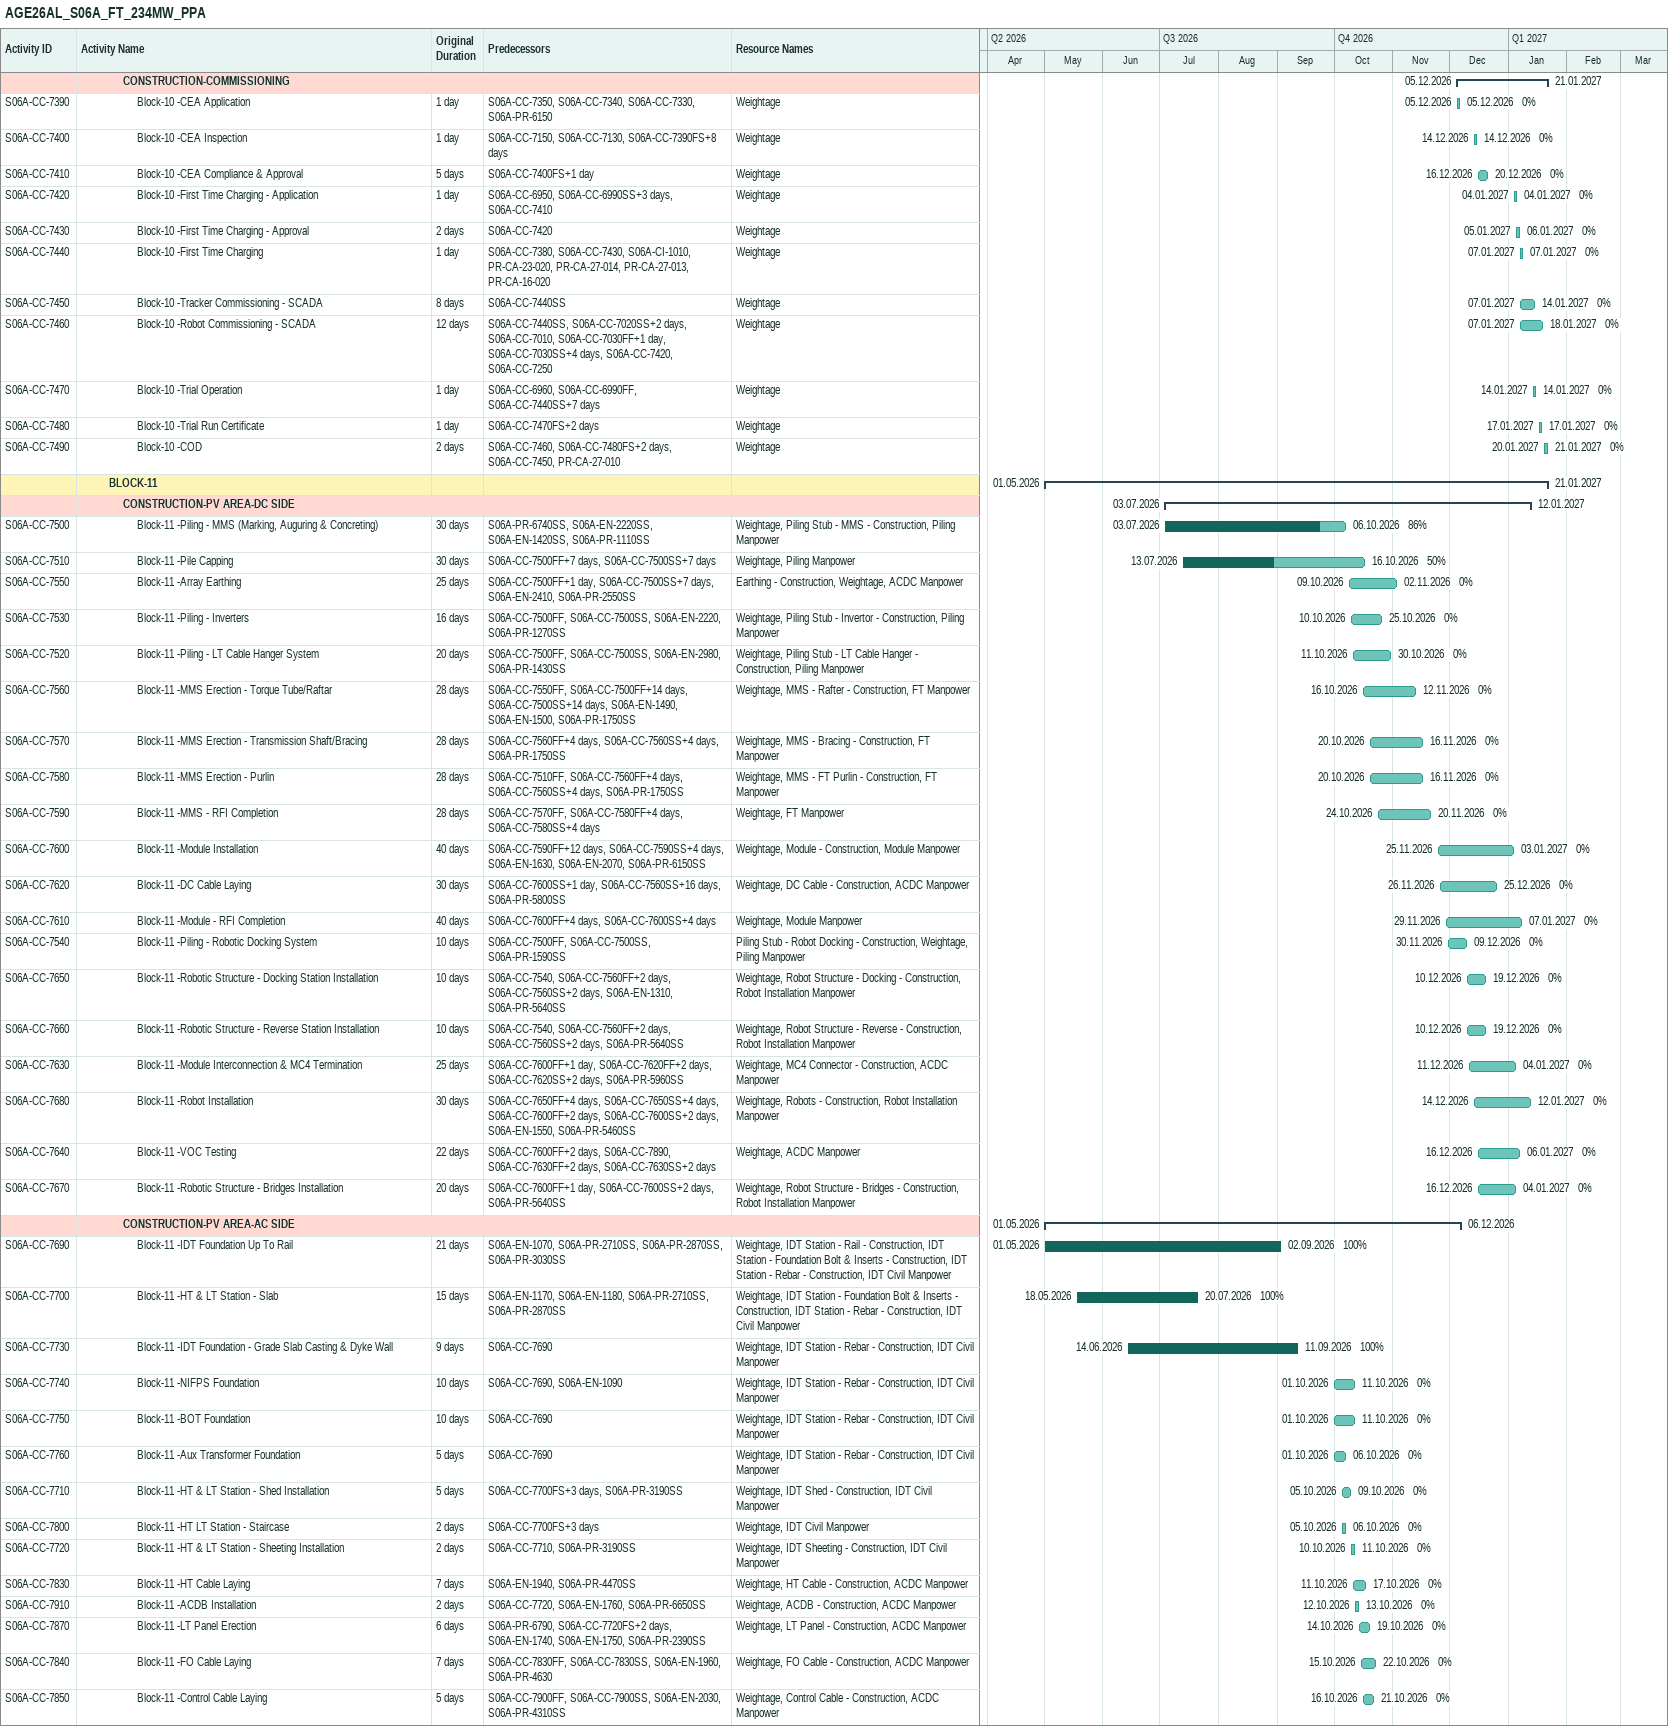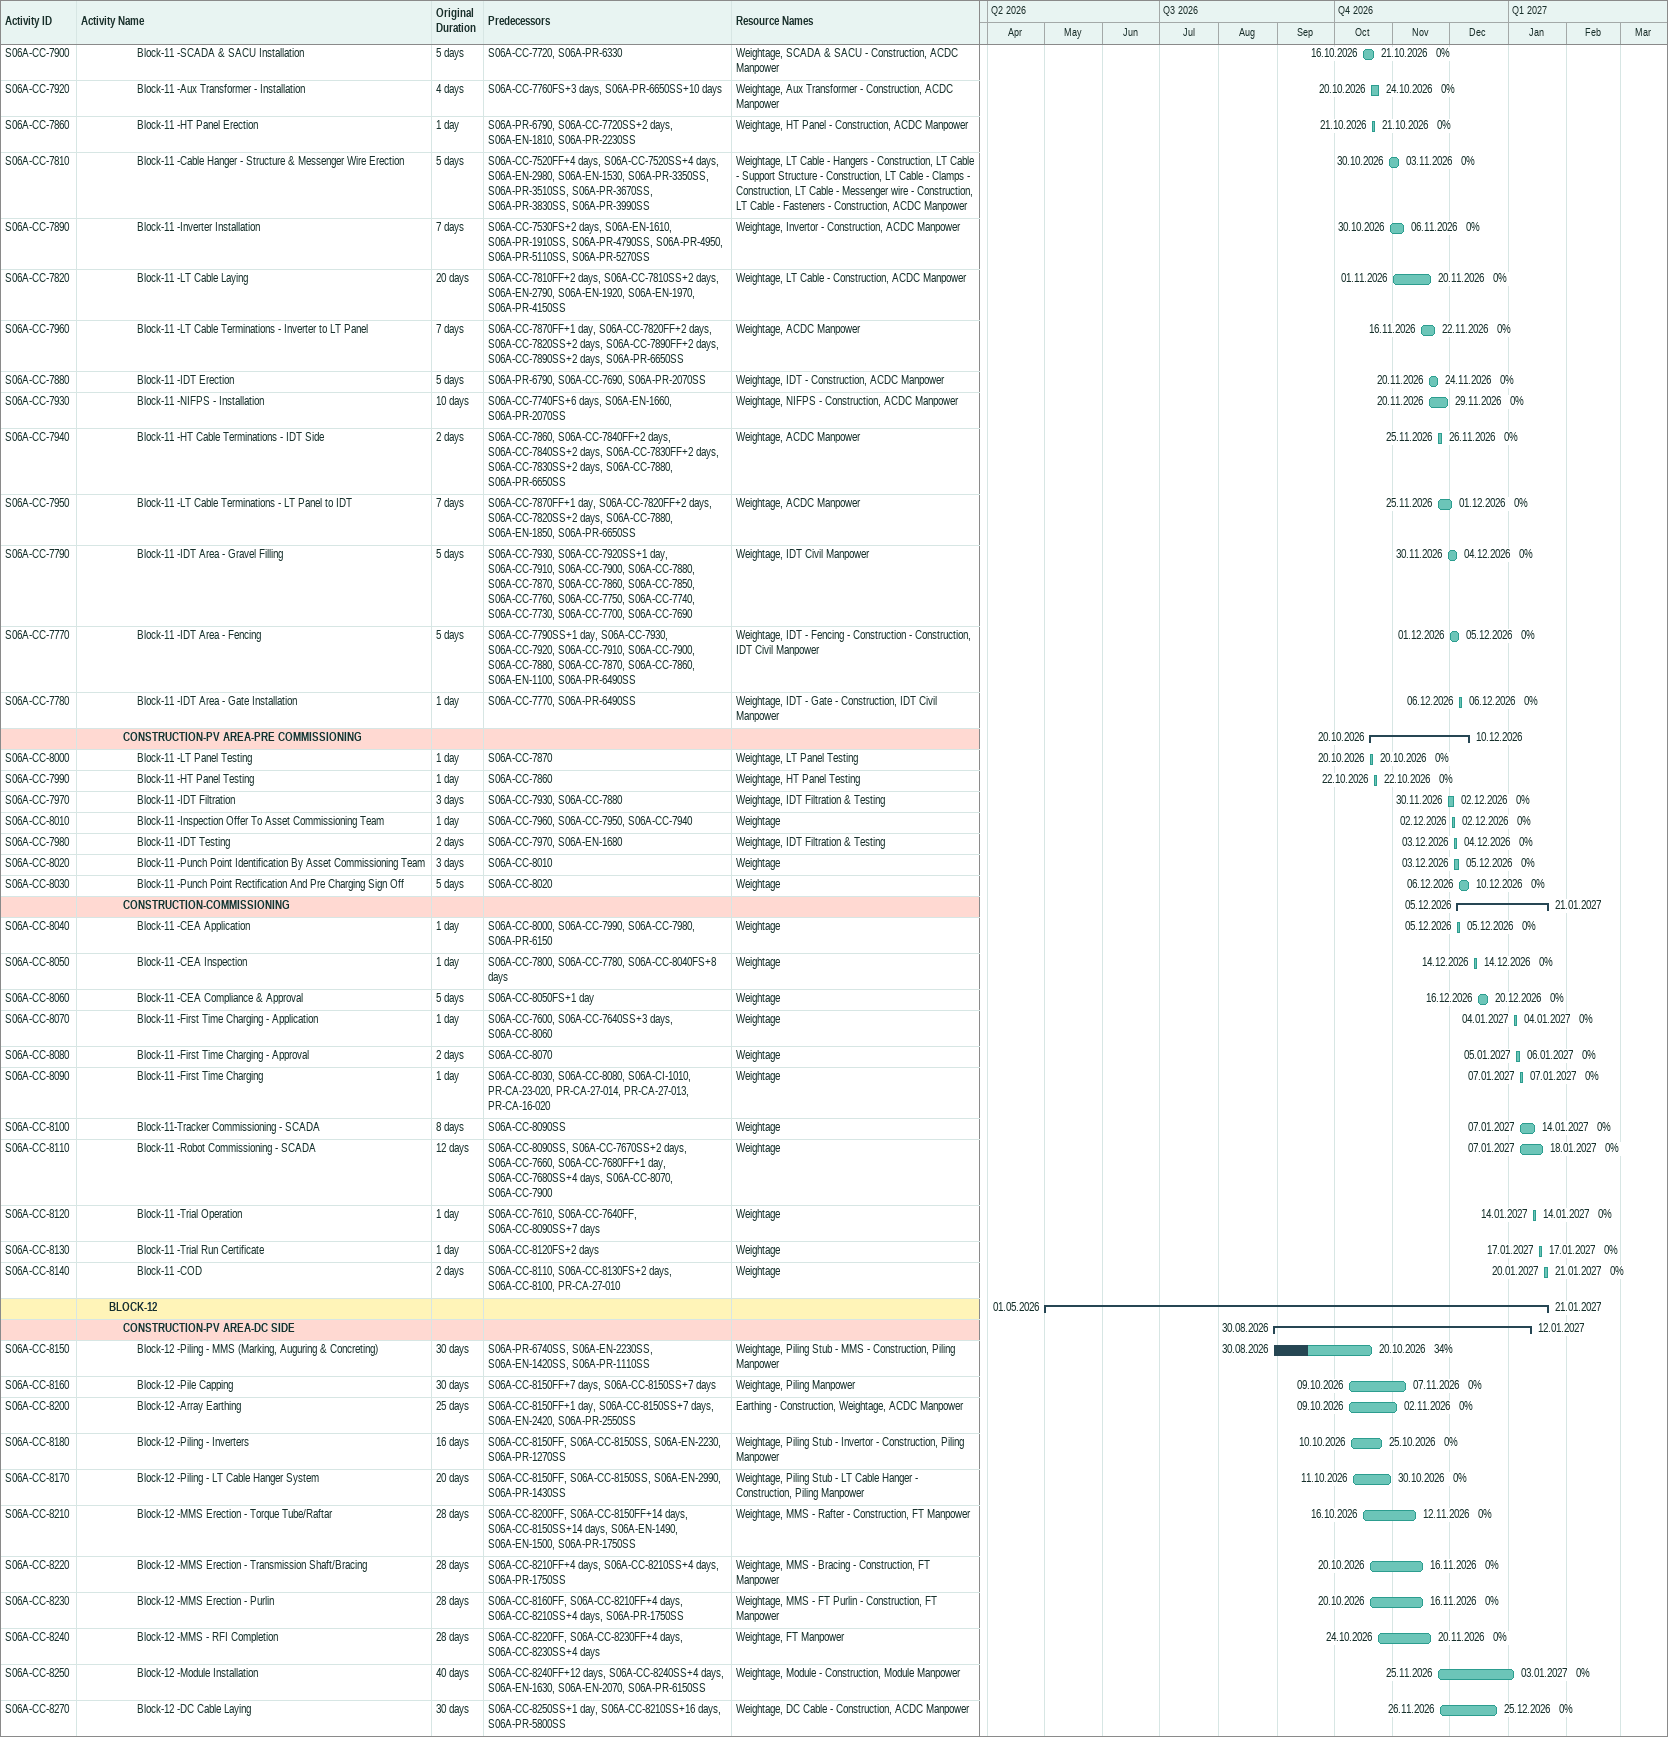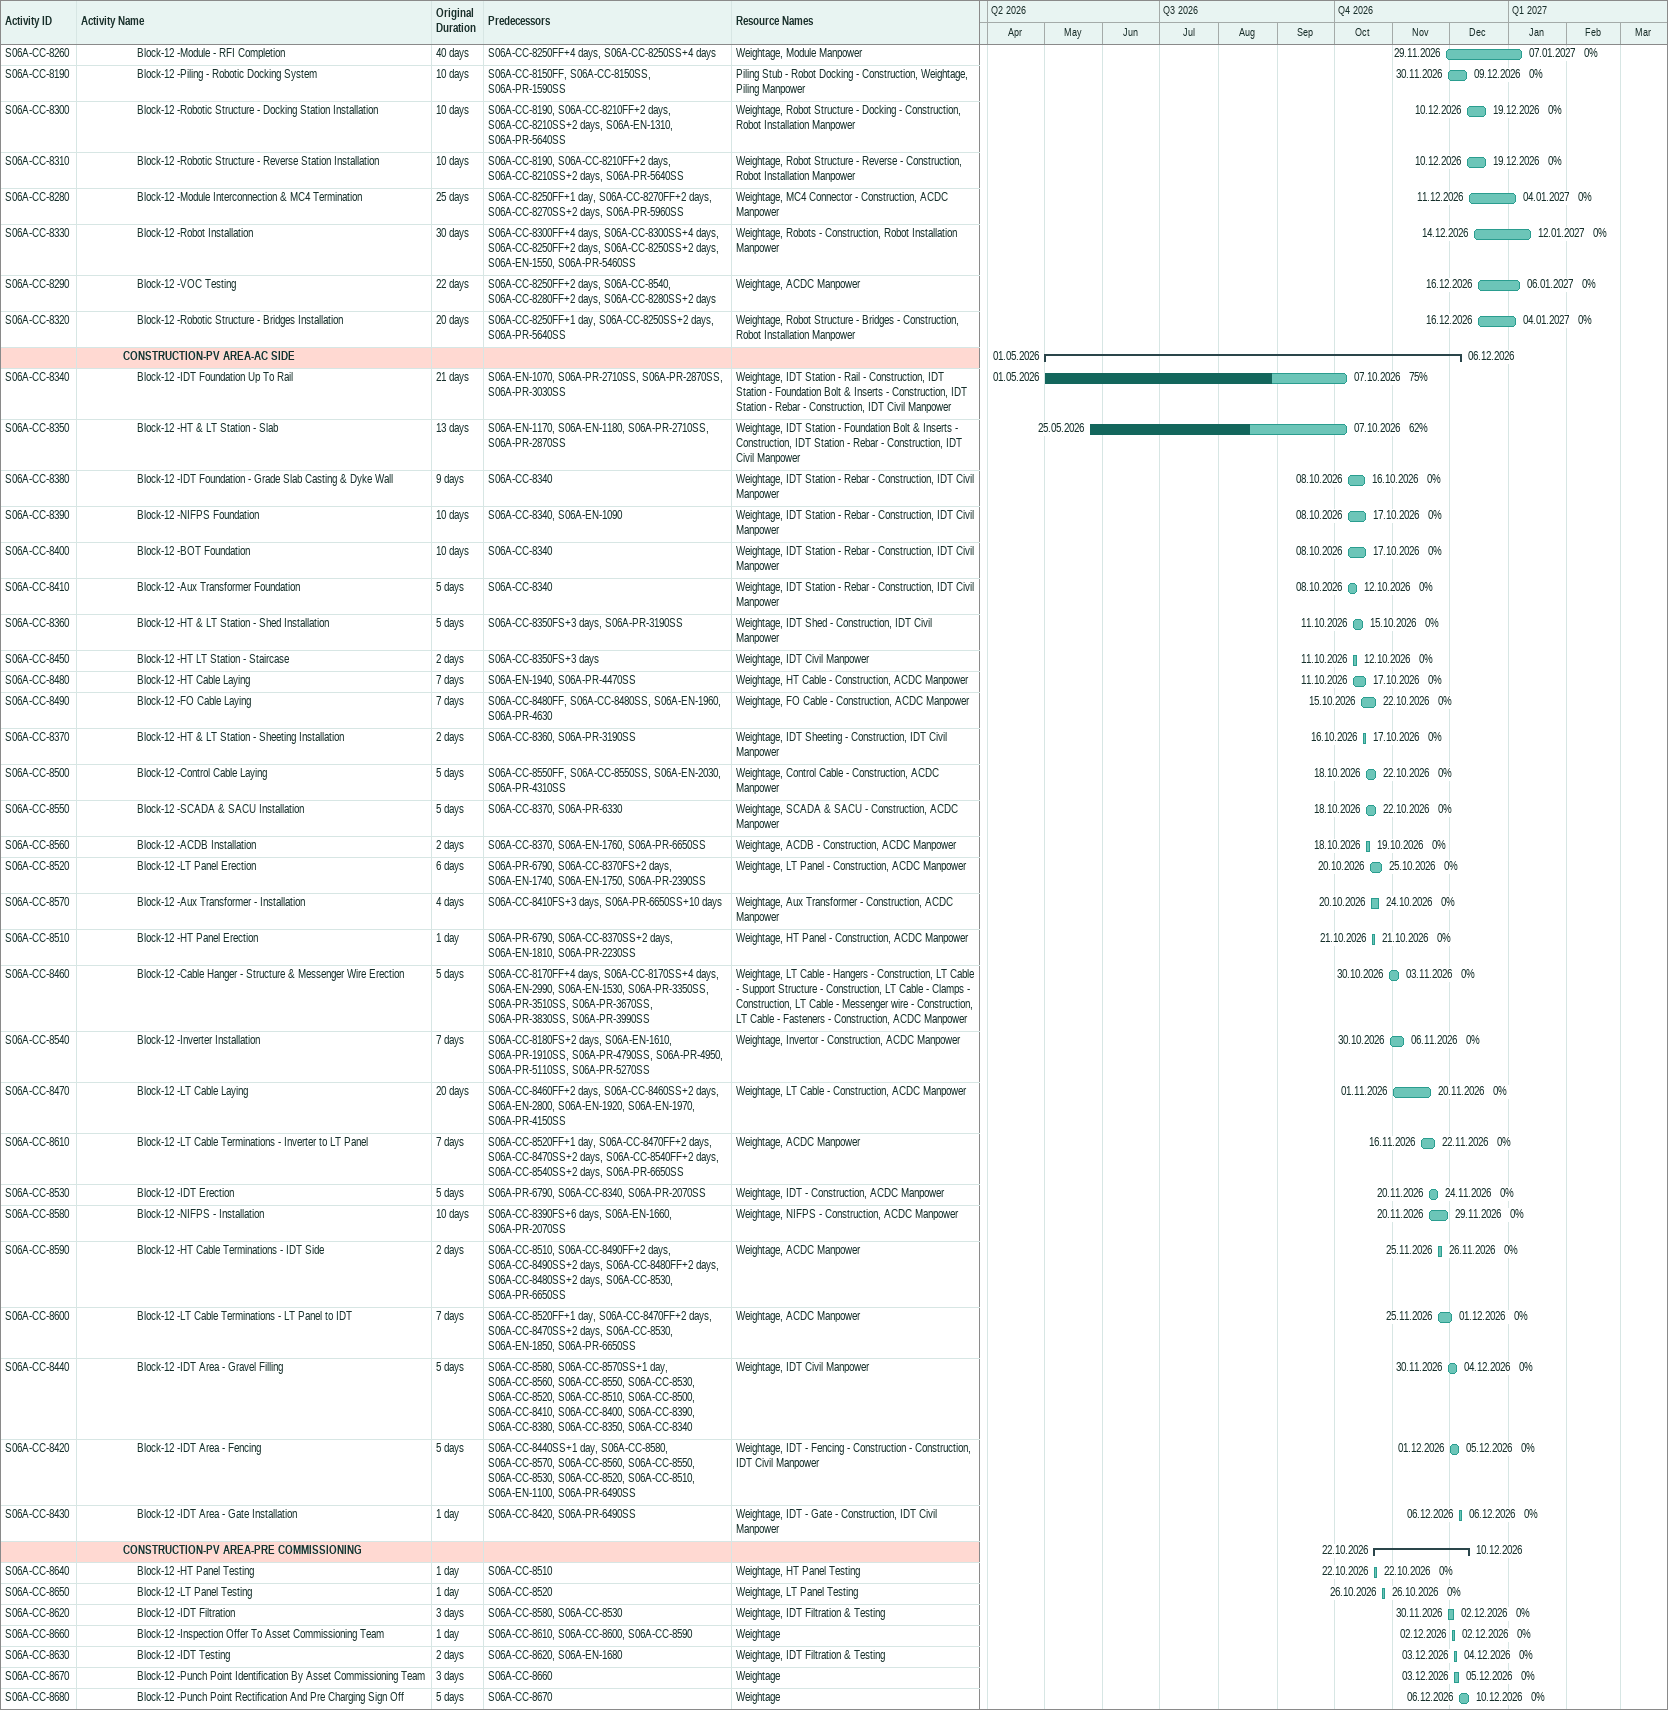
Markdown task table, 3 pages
AGE26AL_S06A_FT_234MW_PPA

| ID | Level | Task | Original duration | Start | Finish | Predecessors | Resources | % complete |
|---|---|---|---|---|---|---|---|---|
|  | 4 | **CONSTRUCTION-COMMISSIONING** |  | 2026-12-05 | 2027-01-21 |  |  |  |
| S06A-CC-7390 | 5 | Block-10 -CEA Application | 1d | 2026-12-05 | 2026-12-05 | S06A-CC-7350, S06A-CC-7340, S06A-CC-7330, S06A-PR-6150 | Weightage | 0 |
| S06A-CC-7400 | 5 | Block-10 -CEA Inspection | 1d | 2026-12-14 | 2026-12-14 | S06A-CC-7150, S06A-CC-7130, S06A-CC-7390FS+8d | Weightage | 0 |
| S06A-CC-7410 | 5 | Block-10 -CEA Compliance & Approval | 5d | 2026-12-16 | 2026-12-20 | S06A-CC-7400FS+1d | Weightage | 0 |
| S06A-CC-7420 | 5 | Block-10 -First Time Charging - Application | 1d | 2027-01-04 | 2027-01-04 | S06A-CC-6950, S06A-CC-6990SS+3d, S06A-CC-7410 | Weightage | 0 |
| S06A-CC-7430 | 5 | Block-10 -First Time Charging - Approval | 2d | 2027-01-05 | 2027-01-06 | S06A-CC-7420 | Weightage | 0 |
| S06A-CC-7440 | 5 | Block-10 -First Time Charging | 1d | 2027-01-07 | 2027-01-07 | S06A-CC-7380, S06A-CC-7430, S06A-CI-1010, PR-CA-23-020, PR-CA-27-014, PR-CA-27-013, PR-CA-16-020 | Weightage | 0 |
| S06A-CC-7450 | 5 | Block-10 -Tracker Commissioning - SCADA | 8d | 2027-01-07 | 2027-01-14 | S06A-CC-7440SS | Weightage | 0 |
| S06A-CC-7460 | 5 | Block-10 -Robot Commissioning - SCADA | 12d | 2027-01-07 | 2027-01-18 | S06A-CC-7440SS, S06A-CC-7020SS+2d, S06A-CC-7010, S06A-CC-7030FF+1d, S06A-CC-7030SS+4d, S06A-CC-7420, S06A-CC-7250 | Weightage | 0 |
| S06A-CC-7470 | 5 | Block-10 -Trial Operation | 1d | 2027-01-14 | 2027-01-14 | S06A-CC-6960, S06A-CC-6990FF, S06A-CC-7440SS+7d | Weightage | 0 |
| S06A-CC-7480 | 5 | Block-10 -Trial Run Certificate | 1d | 2027-01-17 | 2027-01-17 | S06A-CC-7470FS+2d | Weightage | 0 |
| S06A-CC-7490 | 5 | Block-10 -COD | 2d | 2027-01-20 | 2027-01-21 | S06A-CC-7460, S06A-CC-7480FS+2d, S06A-CC-7450, PR-CA-27-010 | Weightage | 0 |
|  | 3 | **BLOCK-11** |  | 2026-05-01 | 2027-01-21 |  |  |  |
|  | 4 | **CONSTRUCTION-PV AREA-DC SIDE** |  | 2026-07-03 | 2027-01-12 |  |  |  |
| S06A-CC-7500 | 5 | Block-11 -Piling - MMS (Marking, Auguring & Concreting) | 30d | 2026-07-03 | 2026-10-06 | S06A-PR-6740SS, S06A-EN-2220SS, S06A-EN-1420SS, S06A-PR-1110SS | Weightage, Piling Stub - MMS - Construction, Piling Manpower | 86 |
| S06A-CC-7510 | 5 | Block-11 -Pile Capping | 30d | 2026-07-13 | 2026-10-16 | S06A-CC-7500FF+7d, S06A-CC-7500SS+7d | Weightage, Piling Manpower | 50 |
| S06A-CC-7550 | 5 | Block-11 -Array Earthing | 25d | 2026-10-09 | 2026-11-02 | S06A-CC-7500FF+1d, S06A-CC-7500SS+7d, S06A-EN-2410, S06A-PR-2550SS | Earthing - Construction, Weightage, ACDC Manpower | 0 |
| S06A-CC-7530 | 5 | Block-11 -Piling - Inverters | 16d | 2026-10-10 | 2026-10-25 | S06A-CC-7500FF, S06A-CC-7500SS, S06A-EN-2220, S06A-PR-1270SS | Weightage, Piling Stub - Invertor - Construction, Piling Manpower | 0 |
| S06A-CC-7520 | 5 | Block-11 -Piling - LT Cable Hanger System | 20d | 2026-10-11 | 2026-10-30 | S06A-CC-7500FF, S06A-CC-7500SS, S06A-EN-2980, S06A-PR-1430SS | Weightage, Piling Stub - LT Cable Hanger - Construction, Piling Manpower | 0 |
| S06A-CC-7560 | 5 | Block-11 -MMS Erection - Torque Tube/Raftar | 28d | 2026-10-16 | 2026-11-12 | S06A-CC-7550FF, S06A-CC-7500FF+14d, S06A-CC-7500SS+14d, S06A-EN-1490, S06A-EN-1500, S06A-PR-1750SS | Weightage, MMS - Rafter - Construction, FT Manpower | 0 |
| S06A-CC-7570 | 5 | Block-11 -MMS Erection - Transmission Shaft/Bracing | 28d | 2026-10-20 | 2026-11-16 | S06A-CC-7560FF+4d, S06A-CC-7560SS+4d, S06A-PR-1750SS | Weightage, MMS - Bracing - Construction, FT Manpower | 0 |
| S06A-CC-7580 | 5 | Block-11 -MMS Erection - Purlin | 28d | 2026-10-20 | 2026-11-16 | S06A-CC-7510FF, S06A-CC-7560FF+4d, S06A-CC-7560SS+4d, S06A-PR-1750SS | Weightage, MMS - FT Purlin - Construction, FT Manpower | 0 |
| S06A-CC-7590 | 5 | Block-11 -MMS - RFI Completion | 28d | 2026-10-24 | 2026-11-20 | S06A-CC-7570FF, S06A-CC-7580FF+4d, S06A-CC-7580SS+4d | Weightage, FT Manpower | 0 |
| S06A-CC-7600 | 5 | Block-11 -Module Installation | 40d | 2026-11-25 | 2027-01-03 | S06A-CC-7590FF+12d, S06A-CC-7590SS+4d, S06A-EN-1630, S06A-EN-2070, S06A-PR-6150SS | Weightage, Module - Construction, Module Manpower | 0 |
| S06A-CC-7620 | 5 | Block-11 -DC Cable Laying | 30d | 2026-11-26 | 2026-12-25 | S06A-CC-7600SS+1d, S06A-CC-7560SS+16d, S06A-PR-5800SS | Weightage, DC Cable - Construction, ACDC Manpower | 0 |
| S06A-CC-7610 | 5 | Block-11 -Module - RFI Completion | 40d | 2026-11-29 | 2027-01-07 | S06A-CC-7600FF+4d, S06A-CC-7600SS+4d | Weightage, Module Manpower | 0 |
| S06A-CC-7540 | 5 | Block-11 -Piling - Robotic Docking System | 10d | 2026-11-30 | 2026-12-09 | S06A-CC-7500FF, S06A-CC-7500SS, S06A-PR-1590SS | Piling Stub - Robot Docking - Construction, Weightage, Piling Manpower | 0 |
| S06A-CC-7650 | 5 | Block-11 -Robotic Structure - Docking Station Installation | 10d | 2026-12-10 | 2026-12-19 | S06A-CC-7540, S06A-CC-7560FF+2d, S06A-CC-7560SS+2d, S06A-EN-1310, S06A-PR-5640SS | Weightage, Robot Structure - Docking - Construction, Robot Installation Manpower | 0 |
| S06A-CC-7660 | 5 | Block-11 -Robotic Structure - Reverse Station Installation | 10d | 2026-12-10 | 2026-12-19 | S06A-CC-7540, S06A-CC-7560FF+2d, S06A-CC-7560SS+2d, S06A-PR-5640SS | Weightage, Robot Structure - Reverse - Construction, Robot Installation Manpower | 0 |
| S06A-CC-7630 | 5 | Block-11 -Module Interconnection & MC4 Termination | 25d | 2026-12-11 | 2027-01-04 | S06A-CC-7600FF+1d, S06A-CC-7620FF+2d, S06A-CC-7620SS+2d, S06A-PR-5960SS | Weightage, MC4 Connector - Construction, ACDC Manpower | 0 |
| S06A-CC-7680 | 5 | Block-11 -Robot Installation | 30d | 2026-12-14 | 2027-01-12 | S06A-CC-7650FF+4d, S06A-CC-7650SS+4d, S06A-CC-7600FF+2d, S06A-CC-7600SS+2d, S06A-EN-1550, S06A-PR-5460SS | Weightage, Robots - Construction, Robot Installation Manpower | 0 |
| S06A-CC-7640 | 5 | Block-11 -VOC Testing | 22d | 2026-12-16 | 2027-01-06 | S06A-CC-7600FF+2d, S06A-CC-7890, S06A-CC-7630FF+2d, S06A-CC-7630SS+2d | Weightage, ACDC Manpower | 0 |
| S06A-CC-7670 | 5 | Block-11 -Robotic Structure - Bridges Installation | 20d | 2026-12-16 | 2027-01-04 | S06A-CC-7600FF+1d, S06A-CC-7600SS+2d, S06A-PR-5640SS | Weightage, Robot Structure - Bridges - Construction, Robot Installation Manpower | 0 |
|  | 4 | **CONSTRUCTION-PV AREA-AC SIDE** |  | 2026-05-01 | 2026-12-06 |  |  |  |
| S06A-CC-7690 | 5 | Block-11 -IDT Foundation Up To Rail | 21d | 2026-05-01 | 2026-09-02 | S06A-EN-1070, S06A-PR-2710SS, S06A-PR-2870SS, S06A-PR-3030SS | Weightage, IDT Station - Rail - Construction, IDT Station - Foundation Bolt & Inserts - Construction, IDT Station - Rebar - Construction, IDT Civil Manpower | 100 |
| S06A-CC-7700 | 5 | Block-11 -HT & LT Station - Slab | 15d | 2026-05-18 | 2026-07-20 | S06A-EN-1170, S06A-EN-1180, S06A-PR-2710SS, S06A-PR-2870SS | Weightage, IDT Station - Foundation Bolt & Inserts - Construction, IDT Station - Rebar - Construction, IDT Civil Manpower | 100 |
| S06A-CC-7730 | 5 | Block-11 -IDT Foundation - Grade Slab Casting & Dyke Wall | 9d | 2026-06-14 | 2026-09-11 | S06A-CC-7690 | Weightage, IDT Station - Rebar - Construction, IDT Civil Manpower | 100 |
| S06A-CC-7740 | 5 | Block-11 -NIFPS Foundation | 10d | 2026-10-01 | 2026-10-11 | S06A-CC-7690, S06A-EN-1090 | Weightage, IDT Station - Rebar - Construction, IDT Civil Manpower | 0 |
| S06A-CC-7750 | 5 | Block-11 -BOT Foundation | 10d | 2026-10-01 | 2026-10-11 | S06A-CC-7690 | Weightage, IDT Station - Rebar - Construction, IDT Civil Manpower | 0 |
| S06A-CC-7760 | 5 | Block-11 -Aux Transformer Foundation | 5d | 2026-10-01 | 2026-10-06 | S06A-CC-7690 | Weightage, IDT Station - Rebar - Construction, IDT Civil Manpower | 0 |
| S06A-CC-7710 | 5 | Block-11 -HT & LT Station - Shed Installation | 5d | 2026-10-05 | 2026-10-09 | S06A-CC-7700FS+3d, S06A-PR-3190SS | Weightage, IDT Shed - Construction, IDT Civil Manpower | 0 |
| S06A-CC-7800 | 5 | Block-11 -HT LT Station - Staircase | 2d | 2026-10-05 | 2026-10-06 | S06A-CC-7700FS+3d | Weightage, IDT Civil Manpower | 0 |
| S06A-CC-7720 | 5 | Block-11 -HT & LT Station - Sheeting Installation | 2d | 2026-10-10 | 2026-10-11 | S06A-CC-7710, S06A-PR-3190SS | Weightage, IDT Sheeting - Construction, IDT Civil Manpower | 0 |
| S06A-CC-7830 | 5 | Block-11 -HT Cable Laying | 7d | 2026-10-11 | 2026-10-17 | S06A-EN-1940, S06A-PR-4470SS | Weightage, HT Cable - Construction, ACDC Manpower | 0 |
| S06A-CC-7910 | 5 | Block-11 -ACDB Installation | 2d | 2026-10-12 | 2026-10-13 | S06A-CC-7720, S06A-EN-1760, S06A-PR-6650SS | Weightage, ACDB - Construction, ACDC Manpower | 0 |
| S06A-CC-7870 | 5 | Block-11 -LT Panel Erection | 6d | 2026-10-14 | 2026-10-19 | S06A-PR-6790, S06A-CC-7720FS+2d, S06A-EN-1740, S06A-EN-1750, S06A-PR-2390SS | Weightage, LT Panel - Construction, ACDC Manpower | 0 |
| S06A-CC-7840 | 5 | Block-11 -FO Cable Laying | 7d | 2026-10-15 | 2026-10-22 | S06A-CC-7830FF, S06A-CC-7830SS, S06A-EN-1960, S06A-PR-4630 | Weightage, FO Cable - Construction, ACDC Manpower | 0 |
| S06A-CC-7850 | 5 | Block-11 -Control Cable Laying | 5d | 2026-10-16 | 2026-10-21 | S06A-CC-7900FF, S06A-CC-7900SS, S06A-EN-2030, S06A-PR-4310SS | Weightage, Control Cable - Construction, ACDC Manpower | 0 |
| S06A-CC-7900 | 5 | Block-11 -SCADA & SACU Installation | 5d | 2026-10-16 | 2026-10-21 | S06A-CC-7720, S06A-PR-6330 | Weightage, SCADA & SACU - Construction, ACDC Manpower | 0 |
| S06A-CC-7920 | 5 | Block-11 -Aux Transformer - Installation | 4d | 2026-10-20 | 2026-10-24 | S06A-CC-7760FS+3d, S06A-PR-6650SS+10d | Weightage, Aux Transformer - Construction, ACDC Manpower | 0 |
| S06A-CC-7860 | 5 | Block-11 -HT Panel Erection | 1d | 2026-10-21 | 2026-10-21 | S06A-PR-6790, S06A-CC-7720SS+2d, S06A-EN-1810, S06A-PR-2230SS | Weightage, HT Panel - Construction, ACDC Manpower | 0 |
| S06A-CC-7810 | 5 | Block-11 -Cable Hanger - Structure & Messenger Wire Erection | 5d | 2026-10-30 | 2026-11-03 | S06A-CC-7520FF+4d, S06A-CC-7520SS+4d, S06A-EN-2980, S06A-EN-1530, S06A-PR-3350SS, S06A-PR-3510SS, S06A-PR-3670SS, S06A-PR-3830SS, S06A-PR-3990SS | Weightage, LT Cable - Hangers - Construction, LT Cable - Support Structure - Construction, LT Cable - Clamps - Construction, LT Cable - Messenger wire - Construction, LT Cable - Fasteners - Construction, ACDC Manpower | 0 |
| S06A-CC-7890 | 5 | Block-11 -Inverter Installation | 7d | 2026-10-30 | 2026-11-06 | S06A-CC-7530FS+2d, S06A-EN-1610, S06A-PR-1910SS, S06A-PR-4790SS, S06A-PR-4950, S06A-PR-5110SS, S06A-PR-5270SS | Weightage, Invertor - Construction, ACDC Manpower | 0 |
| S06A-CC-7820 | 5 | Block-11 -LT Cable Laying | 20d | 2026-11-01 | 2026-11-20 | S06A-CC-7810FF+2d, S06A-CC-7810SS+2d, S06A-EN-2790, S06A-EN-1920, S06A-EN-1970, S06A-PR-4150SS | Weightage, LT Cable - Construction, ACDC Manpower | 0 |
| S06A-CC-7960 | 5 | Block-11 -LT Cable Terminations - Inverter to LT Panel | 7d | 2026-11-16 | 2026-11-22 | S06A-CC-7870FF+1d, S06A-CC-7820FF+2d, S06A-CC-7820SS+2d, S06A-CC-7890FF+2d, S06A-CC-7890SS+2d, S06A-PR-6650SS | Weightage, ACDC Manpower | 0 |
| S06A-CC-7880 | 5 | Block-11 -IDT Erection | 5d | 2026-11-20 | 2026-11-24 | S06A-PR-6790, S06A-CC-7690, S06A-PR-2070SS | Weightage, IDT - Construction, ACDC Manpower | 0 |
| S06A-CC-7930 | 5 | Block-11 -NIFPS - Installation | 10d | 2026-11-20 | 2026-11-29 | S06A-CC-7740FS+6d, S06A-EN-1660, S06A-PR-2070SS | Weightage, NIFPS - Construction, ACDC Manpower | 0 |
| S06A-CC-7940 | 5 | Block-11 -HT Cable Terminations - IDT Side | 2d | 2026-11-25 | 2026-11-26 | S06A-CC-7860, S06A-CC-7840FF+2d, S06A-CC-7840SS+2d, S06A-CC-7830FF+2d, S06A-CC-7830SS+2d, S06A-CC-7880, S06A-PR-6650SS | Weightage, ACDC Manpower | 0 |
| S06A-CC-7950 | 5 | Block-11 -LT Cable Terminations - LT Panel to IDT | 7d | 2026-11-25 | 2026-12-01 | S06A-CC-7870FF+1d, S06A-CC-7820FF+2d, S06A-CC-7820SS+2d, S06A-CC-7880, S06A-EN-1850, S06A-PR-6650SS | Weightage, ACDC Manpower | 0 |
| S06A-CC-7790 | 5 | Block-11 -IDT Area - Gravel Filling | 5d | 2026-11-30 | 2026-12-04 | S06A-CC-7930, S06A-CC-7920SS+1d, S06A-CC-7910, S06A-CC-7900, S06A-CC-7880, S06A-CC-7870, S06A-CC-7860, S06A-CC-7850, S06A-CC-7760, S06A-CC-7750, S06A-CC-7740, S06A-CC-7730, S06A-CC-7700, S06A-CC-7690 | Weightage, IDT Civil Manpower | 0 |
| S06A-CC-7770 | 5 | Block-11 -IDT Area - Fencing | 5d | 2026-12-01 | 2026-12-05 | S06A-CC-7790SS+1d, S06A-CC-7930, S06A-CC-7920, S06A-CC-7910, S06A-CC-7900, S06A-CC-7880, S06A-CC-7870, S06A-CC-7860, S06A-EN-1100, S06A-PR-6490SS | Weightage, IDT - Fencing - Construction - Construction, IDT Civil Manpower | 0 |
| S06A-CC-7780 | 5 | Block-11 -IDT Area - Gate Installation | 1d | 2026-12-06 | 2026-12-06 | S06A-CC-7770, S06A-PR-6490SS | Weightage, IDT - Gate - Construction, IDT Civil Manpower | 0 |
|  | 4 | **CONSTRUCTION-PV AREA-PRE COMMISSIONING** |  | 2026-10-20 | 2026-12-10 |  |  |  |
| S06A-CC-8000 | 5 | Block-11 -LT Panel Testing | 1d | 2026-10-20 | 2026-10-20 | S06A-CC-7870 | Weightage, LT Panel Testing | 0 |
| S06A-CC-7990 | 5 | Block-11 -HT Panel Testing | 1d | 2026-10-22 | 2026-10-22 | S06A-CC-7860 | Weightage, HT Panel Testing | 0 |
| S06A-CC-7970 | 5 | Block-11 -IDT Filtration | 3d | 2026-11-30 | 2026-12-02 | S06A-CC-7930, S06A-CC-7880 | Weightage, IDT Filtration & Testing | 0 |
| S06A-CC-8010 | 5 | Block-11 -Inspection Offer To Asset Commissioning Team | 1d | 2026-12-02 | 2026-12-02 | S06A-CC-7960, S06A-CC-7950, S06A-CC-7940 | Weightage | 0 |
| S06A-CC-7980 | 5 | Block-11 -IDT Testing | 2d | 2026-12-03 | 2026-12-04 | S06A-CC-7970, S06A-EN-1680 | Weightage, IDT Filtration & Testing | 0 |
| S06A-CC-8020 | 5 | Block-11 -Punch Point Identification By Asset Commissioning Team | 3d | 2026-12-03 | 2026-12-05 | S06A-CC-8010 | Weightage | 0 |
| S06A-CC-8030 | 5 | Block-11 -Punch Point Rectification And Pre Charging Sign Off | 5d | 2026-12-06 | 2026-12-10 | S06A-CC-8020 | Weightage | 0 |
|  | 4 | **CONSTRUCTION-COMMISSIONING** |  | 2026-12-05 | 2027-01-21 |  |  |  |
| S06A-CC-8040 | 5 | Block-11 -CEA Application | 1d | 2026-12-05 | 2026-12-05 | S06A-CC-8000, S06A-CC-7990, S06A-CC-7980, S06A-PR-6150 | Weightage | 0 |
| S06A-CC-8050 | 5 | Block-11 -CEA Inspection | 1d | 2026-12-14 | 2026-12-14 | S06A-CC-7800, S06A-CC-7780, S06A-CC-8040FS+8d | Weightage | 0 |
| S06A-CC-8060 | 5 | Block-11 -CEA Compliance & Approval | 5d | 2026-12-16 | 2026-12-20 | S06A-CC-8050FS+1d | Weightage | 0 |
| S06A-CC-8070 | 5 | Block-11 -First Time Charging - Application | 1d | 2027-01-04 | 2027-01-04 | S06A-CC-7600, S06A-CC-7640SS+3d, S06A-CC-8060 | Weightage | 0 |
| S06A-CC-8080 | 5 | Block-11 -First Time Charging - Approval | 2d | 2027-01-05 | 2027-01-06 | S06A-CC-8070 | Weightage | 0 |
| S06A-CC-8090 | 5 | Block-11 -First Time Charging | 1d | 2027-01-07 | 2027-01-07 | S06A-CC-8030, S06A-CC-8080, S06A-CI-1010, PR-CA-23-020, PR-CA-27-014, PR-CA-27-013, PR-CA-16-020 | Weightage | 0 |
| S06A-CC-8100 | 5 | Block-11-Tracker Commissioning - SCADA | 8d | 2027-01-07 | 2027-01-14 | S06A-CC-8090SS | Weightage | 0 |
| S06A-CC-8110 | 5 | Block-11 -Robot Commissioning - SCADA | 12d | 2027-01-07 | 2027-01-18 | S06A-CC-8090SS, S06A-CC-7670SS+2d, S06A-CC-7660, S06A-CC-7680FF+1d, S06A-CC-7680SS+4d, S06A-CC-8070, S06A-CC-7900 | Weightage | 0 |
| S06A-CC-8120 | 5 | Block-11 -Trial Operation | 1d | 2027-01-14 | 2027-01-14 | S06A-CC-7610, S06A-CC-7640FF, S06A-CC-8090SS+7d | Weightage | 0 |
| S06A-CC-8130 | 5 | Block-11 -Trial Run Certificate | 1d | 2027-01-17 | 2027-01-17 | S06A-CC-8120FS+2d | Weightage | 0 |
| S06A-CC-8140 | 5 | Block-11 -COD | 2d | 2027-01-20 | 2027-01-21 | S06A-CC-8110, S06A-CC-8130FS+2d, S06A-CC-8100, PR-CA-27-010 | Weightage | 0 |
|  | 3 | **BLOCK-12** |  | 2026-05-01 | 2027-01-21 |  |  |  |
|  | 4 | **CONSTRUCTION-PV AREA-DC SIDE** |  | 2026-08-30 | 2027-01-12 |  |  |  |
| S06A-CC-8150 | 5 | Block-12 -Piling - MMS (Marking, Auguring & Concreting) | 30d | 2026-08-30 | 2026-10-20 | S06A-PR-6740SS, S06A-EN-2230SS, S06A-EN-1420SS, S06A-PR-1110SS | Weightage, Piling Stub - MMS - Construction, Piling Manpower | 34 |
| S06A-CC-8160 | 5 | Block-12 -Pile Capping | 30d | 2026-10-09 | 2026-11-07 | S06A-CC-8150FF+7d, S06A-CC-8150SS+7d | Weightage, Piling Manpower | 0 |
| S06A-CC-8200 | 5 | Block-12 -Array Earthing | 25d | 2026-10-09 | 2026-11-02 | S06A-CC-8150FF+1d, S06A-CC-8150SS+7d, S06A-EN-2420, S06A-PR-2550SS | Earthing - Construction, Weightage, ACDC Manpower | 0 |
| S06A-CC-8180 | 5 | Block-12 -Piling - Inverters | 16d | 2026-10-10 | 2026-10-25 | S06A-CC-8150FF, S06A-CC-8150SS, S06A-EN-2230, S06A-PR-1270SS | Weightage, Piling Stub - Invertor - Construction, Piling Manpower | 0 |
| S06A-CC-8170 | 5 | Block-12 -Piling - LT Cable Hanger System | 20d | 2026-10-11 | 2026-10-30 | S06A-CC-8150FF, S06A-CC-8150SS, S06A-EN-2990, S06A-PR-1430SS | Weightage, Piling Stub - LT Cable Hanger - Construction, Piling Manpower | 0 |
| S06A-CC-8210 | 5 | Block-12 -MMS Erection - Torque Tube/Raftar | 28d | 2026-10-16 | 2026-11-12 | S06A-CC-8200FF, S06A-CC-8150FF+14d, S06A-CC-8150SS+14d, S06A-EN-1490, S06A-EN-1500, S06A-PR-1750SS | Weightage, MMS - Rafter - Construction, FT Manpower | 0 |
| S06A-CC-8220 | 5 | Block-12 -MMS Erection - Transmission Shaft/Bracing | 28d | 2026-10-20 | 2026-11-16 | S06A-CC-8210FF+4d, S06A-CC-8210SS+4d, S06A-PR-1750SS | Weightage, MMS - Bracing - Construction, FT Manpower | 0 |
| S06A-CC-8230 | 5 | Block-12 -MMS Erection - Purlin | 28d | 2026-10-20 | 2026-11-16 | S06A-CC-8160FF, S06A-CC-8210FF+4d, S06A-CC-8210SS+4d, S06A-PR-1750SS | Weightage, MMS - FT Purlin - Construction, FT Manpower | 0 |
| S06A-CC-8240 | 5 | Block-12 -MMS - RFI Completion | 28d | 2026-10-24 | 2026-11-20 | S06A-CC-8220FF, S06A-CC-8230FF+4d, S06A-CC-8230SS+4d | Weightage, FT Manpower | 0 |
| S06A-CC-8250 | 5 | Block-12 -Module Installation | 40d | 2026-11-25 | 2027-01-03 | S06A-CC-8240FF+12d, S06A-CC-8240SS+4d, S06A-EN-1630, S06A-EN-2070, S06A-PR-6150SS | Weightage, Module - Construction, Module Manpower | 0 |
| S06A-CC-8270 | 5 | Block-12 -DC Cable Laying | 30d | 2026-11-26 | 2026-12-25 | S06A-CC-8250SS+1d, S06A-CC-8210SS+16d, S06A-PR-5800SS | Weightage, DC Cable - Construction, ACDC Manpower | 0 |
| S06A-CC-8260 | 5 | Block-12 -Module - RFI Completion | 40d | 2026-11-29 | 2027-01-07 | S06A-CC-8250FF+4d, S06A-CC-8250SS+4d | Weightage, Module Manpower | 0 |
| S06A-CC-8190 | 5 | Block-12 -Piling - Robotic Docking System | 10d | 2026-11-30 | 2026-12-09 | S06A-CC-8150FF, S06A-CC-8150SS, S06A-PR-1590SS | Piling Stub - Robot Docking - Construction, Weightage, Piling Manpower | 0 |
| S06A-CC-8300 | 5 | Block-12 -Robotic Structure - Docking Station Installation | 10d | 2026-12-10 | 2026-12-19 | S06A-CC-8190, S06A-CC-8210FF+2d, S06A-CC-8210SS+2d, S06A-EN-1310, S06A-PR-5640SS | Weightage, Robot Structure - Docking - Construction, Robot Installation Manpower | 0 |
| S06A-CC-8310 | 5 | Block-12 -Robotic Structure - Reverse Station Installation | 10d | 2026-12-10 | 2026-12-19 | S06A-CC-8190, S06A-CC-8210FF+2d, S06A-CC-8210SS+2d, S06A-PR-5640SS | Weightage, Robot Structure - Reverse - Construction, Robot Installation Manpower | 0 |
| S06A-CC-8280 | 5 | Block-12 -Module Interconnection & MC4 Termination | 25d | 2026-12-11 | 2027-01-04 | S06A-CC-8250FF+1d, S06A-CC-8270FF+2d, S06A-CC-8270SS+2d, S06A-PR-5960SS | Weightage, MC4 Connector - Construction, ACDC Manpower | 0 |
| S06A-CC-8330 | 5 | Block-12 -Robot Installation | 30d | 2026-12-14 | 2027-01-12 | S06A-CC-8300FF+4d, S06A-CC-8300SS+4d, S06A-CC-8250FF+2d, S06A-CC-8250SS+2d, S06A-EN-1550, S06A-PR-5460SS | Weightage, Robots - Construction, Robot Installation Manpower | 0 |
| S06A-CC-8290 | 5 | Block-12 -VOC Testing | 22d | 2026-12-16 | 2027-01-06 | S06A-CC-8250FF+2d, S06A-CC-8540, S06A-CC-8280FF+2d, S06A-CC-8280SS+2d | Weightage, ACDC Manpower | 0 |
| S06A-CC-8320 | 5 | Block-12 -Robotic Structure - Bridges Installation | 20d | 2026-12-16 | 2027-01-04 | S06A-CC-8250FF+1d, S06A-CC-8250SS+2d, S06A-PR-5640SS | Weightage, Robot Structure - Bridges - Construction, Robot Installation Manpower | 0 |
|  | 4 | **CONSTRUCTION-PV AREA-AC SIDE** |  | 2026-05-01 | 2026-12-06 |  |  |  |
| S06A-CC-8340 | 5 | Block-12 -IDT Foundation Up To Rail | 21d | 2026-05-01 | 2026-10-07 | S06A-EN-1070, S06A-PR-2710SS, S06A-PR-2870SS, S06A-PR-3030SS | Weightage, IDT Station - Rail - Construction, IDT Station - Foundation Bolt & Inserts - Construction, IDT Station - Rebar - Construction, IDT Civil Manpower | 75 |
| S06A-CC-8350 | 5 | Block-12 -HT & LT Station - Slab | 13d | 2026-05-25 | 2026-10-07 | S06A-EN-1170, S06A-EN-1180, S06A-PR-2710SS, S06A-PR-2870SS | Weightage, IDT Station - Foundation Bolt & Inserts - Construction, IDT Station - Rebar - Construction, IDT Civil Manpower | 62 |
| S06A-CC-8380 | 5 | Block-12 -IDT Foundation - Grade Slab Casting & Dyke Wall | 9d | 2026-10-08 | 2026-10-16 | S06A-CC-8340 | Weightage, IDT Station - Rebar - Construction, IDT Civil Manpower | 0 |
| S06A-CC-8390 | 5 | Block-12 -NIFPS Foundation | 10d | 2026-10-08 | 2026-10-17 | S06A-CC-8340, S06A-EN-1090 | Weightage, IDT Station - Rebar - Construction, IDT Civil Manpower | 0 |
| S06A-CC-8400 | 5 | Block-12 -BOT Foundation | 10d | 2026-10-08 | 2026-10-17 | S06A-CC-8340 | Weightage, IDT Station - Rebar - Construction, IDT Civil Manpower | 0 |
| S06A-CC-8410 | 5 | Block-12 -Aux Transformer Foundation | 5d | 2026-10-08 | 2026-10-12 | S06A-CC-8340 | Weightage, IDT Station - Rebar - Construction, IDT Civil Manpower | 0 |
| S06A-CC-8360 | 5 | Block-12 -HT & LT Station - Shed Installation | 5d | 2026-10-11 | 2026-10-15 | S06A-CC-8350FS+3d, S06A-PR-3190SS | Weightage, IDT Shed - Construction, IDT Civil Manpower | 0 |
| S06A-CC-8450 | 5 | Block-12 -HT LT Station - Staircase | 2d | 2026-10-11 | 2026-10-12 | S06A-CC-8350FS+3d | Weightage, IDT Civil Manpower | 0 |
| S06A-CC-8480 | 5 | Block-12 -HT Cable Laying | 7d | 2026-10-11 | 2026-10-17 | S06A-EN-1940, S06A-PR-4470SS | Weightage, HT Cable - Construction, ACDC Manpower | 0 |
| S06A-CC-8490 | 5 | Block-12 -FO Cable Laying | 7d | 2026-10-15 | 2026-10-22 | S06A-CC-8480FF, S06A-CC-8480SS, S06A-EN-1960, S06A-PR-4630 | Weightage, FO Cable - Construction, ACDC Manpower | 0 |
| S06A-CC-8370 | 5 | Block-12 -HT & LT Station - Sheeting Installation | 2d | 2026-10-16 | 2026-10-17 | S06A-CC-8360, S06A-PR-3190SS | Weightage, IDT Sheeting - Construction, IDT Civil Manpower | 0 |
| S06A-CC-8500 | 5 | Block-12 -Control Cable Laying | 5d | 2026-10-18 | 2026-10-22 | S06A-CC-8550FF, S06A-CC-8550SS, S06A-EN-2030, S06A-PR-4310SS | Weightage, Control Cable - Construction, ACDC Manpower | 0 |
| S06A-CC-8550 | 5 | Block-12 -SCADA & SACU Installation | 5d | 2026-10-18 | 2026-10-22 | S06A-CC-8370, S06A-PR-6330 | Weightage, SCADA & SACU - Construction, ACDC Manpower | 0 |
| S06A-CC-8560 | 5 | Block-12 -ACDB Installation | 2d | 2026-10-18 | 2026-10-19 | S06A-CC-8370, S06A-EN-1760, S06A-PR-6650SS | Weightage, ACDB - Construction, ACDC Manpower | 0 |
| S06A-CC-8520 | 5 | Block-12 -LT Panel Erection | 6d | 2026-10-20 | 2026-10-25 | S06A-PR-6790, S06A-CC-8370FS+2d, S06A-EN-1740, S06A-EN-1750, S06A-PR-2390SS | Weightage, LT Panel - Construction, ACDC Manpower | 0 |
| S06A-CC-8570 | 5 | Block-12 -Aux Transformer - Installation | 4d | 2026-10-20 | 2026-10-24 | S06A-CC-8410FS+3d, S06A-PR-6650SS+10d | Weightage, Aux Transformer - Construction, ACDC Manpower | 0 |
| S06A-CC-8510 | 5 | Block-12 -HT Panel Erection | 1d | 2026-10-21 | 2026-10-21 | S06A-PR-6790, S06A-CC-8370SS+2d, S06A-EN-1810, S06A-PR-2230SS | Weightage, HT Panel - Construction, ACDC Manpower | 0 |
| S06A-CC-8460 | 5 | Block-12 -Cable Hanger - Structure & Messenger Wire Erection | 5d | 2026-10-30 | 2026-11-03 | S06A-CC-8170FF+4d, S06A-CC-8170SS+4d, S06A-EN-2990, S06A-EN-1530, S06A-PR-3350SS, S06A-PR-3510SS, S06A-PR-3670SS, S06A-PR-3830SS, S06A-PR-3990SS | Weightage, LT Cable - Hangers - Construction, LT Cable - Support Structure - Construction, LT Cable - Clamps - Construction, LT Cable - Messenger wire - Construction, LT Cable - Fasteners - Construction, ACDC Manpower | 0 |
| S06A-CC-8540 | 5 | Block-12 -Inverter Installation | 7d | 2026-10-30 | 2026-11-06 | S06A-CC-8180FS+2d, S06A-EN-1610, S06A-PR-1910SS, S06A-PR-4790SS, S06A-PR-4950, S06A-PR-5110SS, S06A-PR-5270SS | Weightage, Invertor - Construction, ACDC Manpower | 0 |
| S06A-CC-8470 | 5 | Block-12 -LT Cable Laying | 20d | 2026-11-01 | 2026-11-20 | S06A-CC-8460FF+2d, S06A-CC-8460SS+2d, S06A-EN-2800, S06A-EN-1920, S06A-EN-1970, S06A-PR-4150SS | Weightage, LT Cable - Construction, ACDC Manpower | 0 |
| S06A-CC-8610 | 5 | Block-12 -LT Cable Terminations - Inverter to LT Panel | 7d | 2026-11-16 | 2026-11-22 | S06A-CC-8520FF+1d, S06A-CC-8470FF+2d, S06A-CC-8470SS+2d, S06A-CC-8540FF+2d, S06A-CC-8540SS+2d, S06A-PR-6650SS | Weightage, ACDC Manpower | 0 |
| S06A-CC-8530 | 5 | Block-12 -IDT Erection | 5d | 2026-11-20 | 2026-11-24 | S06A-PR-6790, S06A-CC-8340, S06A-PR-2070SS | Weightage, IDT - Construction, ACDC Manpower | 0 |
| S06A-CC-8580 | 5 | Block-12 -NIFPS - Installation | 10d | 2026-11-20 | 2026-11-29 | S06A-CC-8390FS+6d, S06A-EN-1660, S06A-PR-2070SS | Weightage, NIFPS - Construction, ACDC Manpower | 0 |
| S06A-CC-8590 | 5 | Block-12 -HT Cable Terminations - IDT Side | 2d | 2026-11-25 | 2026-11-26 | S06A-CC-8510, S06A-CC-8490FF+2d, S06A-CC-8490SS+2d, S06A-CC-8480FF+2d, S06A-CC-8480SS+2d, S06A-CC-8530, S06A-PR-6650SS | Weightage, ACDC Manpower | 0 |
| S06A-CC-8600 | 5 | Block-12 -LT Cable Terminations - LT Panel to IDT | 7d | 2026-11-25 | 2026-12-01 | S06A-CC-8520FF+1d, S06A-CC-8470FF+2d, S06A-CC-8470SS+2d, S06A-CC-8530, S06A-EN-1850, S06A-PR-6650SS | Weightage, ACDC Manpower | 0 |
| S06A-CC-8440 | 5 | Block-12 -IDT Area - Gravel Filling | 5d | 2026-11-30 | 2026-12-04 | S06A-CC-8580, S06A-CC-8570SS+1d, S06A-CC-8560, S06A-CC-8550, S06A-CC-8530, S06A-CC-8520, S06A-CC-8510, S06A-CC-8500, S06A-CC-8410, S06A-CC-8400, S06A-CC-8390, S06A-CC-8380, S06A-CC-8350, S06A-CC-8340 | Weightage, IDT Civil Manpower | 0 |
| S06A-CC-8420 | 5 | Block-12 -IDT Area - Fencing | 5d | 2026-12-01 | 2026-12-05 | S06A-CC-8440SS+1d, S06A-CC-8580, S06A-CC-8570, S06A-CC-8560, S06A-CC-8550, S06A-CC-8530, S06A-CC-8520, S06A-CC-8510, S06A-EN-1100, S06A-PR-6490SS | Weightage, IDT - Fencing - Construction - Construction, IDT Civil Manpower | 0 |
| S06A-CC-8430 | 5 | Block-12 -IDT Area - Gate Installation | 1d | 2026-12-06 | 2026-12-06 | S06A-CC-8420, S06A-PR-6490SS | Weightage, IDT - Gate - Construction, IDT Civil Manpower | 0 |
|  | 4 | **CONSTRUCTION-PV AREA-PRE COMMISSIONING** |  | 2026-10-22 | 2026-12-10 |  |  |  |
| S06A-CC-8640 | 5 | Block-12 -HT Panel Testing | 1d | 2026-10-22 | 2026-10-22 | S06A-CC-8510 | Weightage, HT Panel Testing | 0 |
| S06A-CC-8650 | 5 | Block-12 -LT Panel Testing | 1d | 2026-10-26 | 2026-10-26 | S06A-CC-8520 | Weightage, LT Panel Testing | 0 |
| S06A-CC-8620 | 5 | Block-12 -IDT Filtration | 3d | 2026-11-30 | 2026-12-02 | S06A-CC-8580, S06A-CC-8530 | Weightage, IDT Filtration & Testing | 0 |
| S06A-CC-8660 | 5 | Block-12 -Inspection Offer To Asset Commissioning Team | 1d | 2026-12-02 | 2026-12-02 | S06A-CC-8610, S06A-CC-8600, S06A-CC-8590 | Weightage | 0 |
| S06A-CC-8630 | 5 | Block-12 -IDT Testing | 2d | 2026-12-03 | 2026-12-04 | S06A-CC-8620, S06A-EN-1680 | Weightage, IDT Filtration & Testing | 0 |
| S06A-CC-8670 | 5 | Block-12 -Punch Point Identification By Asset Commissioning Team | 3d | 2026-12-03 | 2026-12-05 | S06A-CC-8660 | Weightage | 0 |
| S06A-CC-8680 | 5 | Block-12 -Punch Point Rectification And Pre Charging Sign Off | 5d | 2026-12-06 | 2026-12-10 | S06A-CC-8670 | Weightage | 0 |
